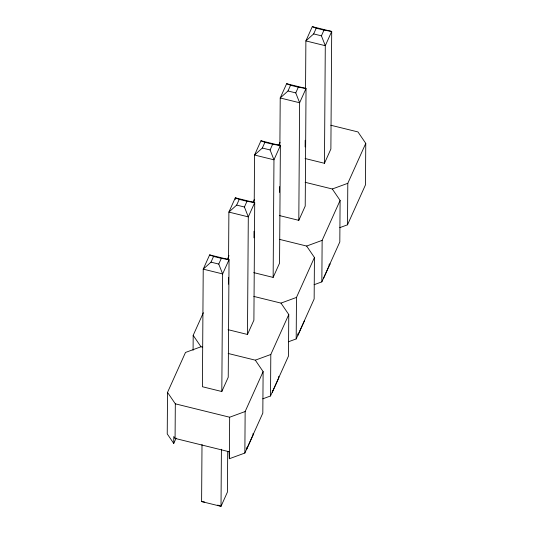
<?xml version="1.0" encoding="UTF-8"?>
<svg xmlns="http://www.w3.org/2000/svg" width="533" height="533" viewBox="0 0 533 533"><rect width="100%" height="100%" fill="white"/><g stroke="black" fill="none" stroke-linecap="round" stroke-linejoin="round"><path stroke-width="0.8" d="M202.58 347.163L200.981 346.77L185.491 352.46L167.522 392.401L167.235 433.902L173.731 443.429L176.103 438.159M173.731 443.429L173.778 436.514L175.077 438.412L229.417 451.811M175.077 438.412L175.317 403.827L167.522 392.401M193.086 350.281L193.186 335.344L203.353 312.731M227.711 451.551L227.424 492.086L221.015 506.35L201.607 501.566L202.007 444.489M221.408 449.272L221.015 506.35L217.737 505.044M221.815 391.522L222.634 273.929L218.763 264.068L221.335 258.358L229.05 259.664L228.231 377.257L221.815 391.522L202.407 386.738L203.226 269.145L209.642 254.881L229.05 259.664L222.634 273.929L203.226 269.145L211.001 262.149L213.573 256.446L221.335 258.358M228.391 284.136L228.437 277.506M228.557 260.117L228.89 212.087L235.306 197.823L254.714 202.607L253.895 320.2L247.479 334.464L228.071 329.68M229.097 451.731L229.363 458.733L244.86 453.043L262.822 413.102L263.115 371.601L255.32 360.168L228.151 353.472M229.363 458.733L229.656 417.226L245.147 411.536L263.115 371.601M235.293 199.482L235.306 197.823L239.23 199.389L246.999 201.301L254.714 202.607L248.298 216.871L247.479 334.464M244.86 453.043L245.147 411.536M246.686 447.64L246.672 449.292L253.088 435.028L253.102 433.376M253.975 237.845L254.021 231.215M254.221 203.06L254.554 155.03L260.97 140.765L280.378 145.549L279.559 263.142L273.143 277.407L253.735 272.623M262.776 398.831L270.524 395.986L270.811 354.478L288.773 314.543L280.984 303.11L253.815 296.415M272.35 390.582L272.336 392.235L278.752 377.97L278.766 376.318M273.143 277.407L273.962 159.813L270.091 149.953L272.656 144.243L280.378 145.549L273.962 159.813L254.554 155.03L262.329 148.034L264.894 142.331L272.656 144.243M279.559 192.38L279.598 186.583M279.885 146.002L280.218 97.972L286.634 83.708L306.042 88.491L305.216 206.084L298.806 220.349L279.399 215.565M288.773 314.543L288.486 356.044L270.524 395.986M288.44 341.773L296.188 338.928L296.475 297.421L314.437 257.486L306.642 246.053L279.479 239.357M298.014 333.525L298 335.177L304.416 320.913M298.806 220.349L299.626 102.756L295.755 92.895L298.32 87.185L306.042 88.491L299.626 102.756L280.218 97.972L287.993 90.976L290.558 85.273L298.32 87.185M305.142 146.915L305.189 140.292M305.549 88.944L305.882 40.914L312.298 26.65L331.706 31.434L330.88 149.027L324.464 163.291L305.063 158.508M314.437 257.486L314.15 298.986L296.188 338.928M314.104 284.715L321.845 281.87L322.139 240.363L340.101 200.428L332.306 188.995L305.142 182.299M324.464 163.291L325.29 45.698L321.419 35.831L323.984 30.128L331.706 31.434L325.29 45.698L305.882 40.914L313.657 33.919L316.222 28.216L323.984 30.128M340.101 200.428L339.814 241.929L321.845 281.87M339.768 227.658L347.509 224.813L347.802 183.305L365.765 143.37L357.969 131.937L330.8 125.242M365.765 143.37L365.478 184.871L347.509 224.813M246.999 201.301L244.427 207.011L248.298 216.871L228.89 212.087L236.665 205.092L239.23 199.389M227.325 259.444L229.017 255.673M252.988 202.387L254.341 199.369M278.652 145.329L280.005 142.311M323.664 278.119L330.08 263.855L328.888 264.928M332.306 188.995L347.802 183.305M306.642 246.053L322.139 240.363M280.984 303.11L296.475 297.421M255.32 360.168L270.811 354.478M201.607 501.566L204.692 502.086M313.657 33.919L321.419 35.831M287.993 90.976L295.755 92.895M262.329 148.034L270.091 149.953M236.665 205.092L244.427 207.011M211.001 262.149L218.763 264.068M175.317 403.827L229.656 417.226M312.298 26.65L316.222 28.216M286.634 83.708L290.558 85.273M260.97 140.765L264.894 142.331M209.642 254.881L213.573 256.446M193.186 335.344L200.981 346.77"/></g></svg>
